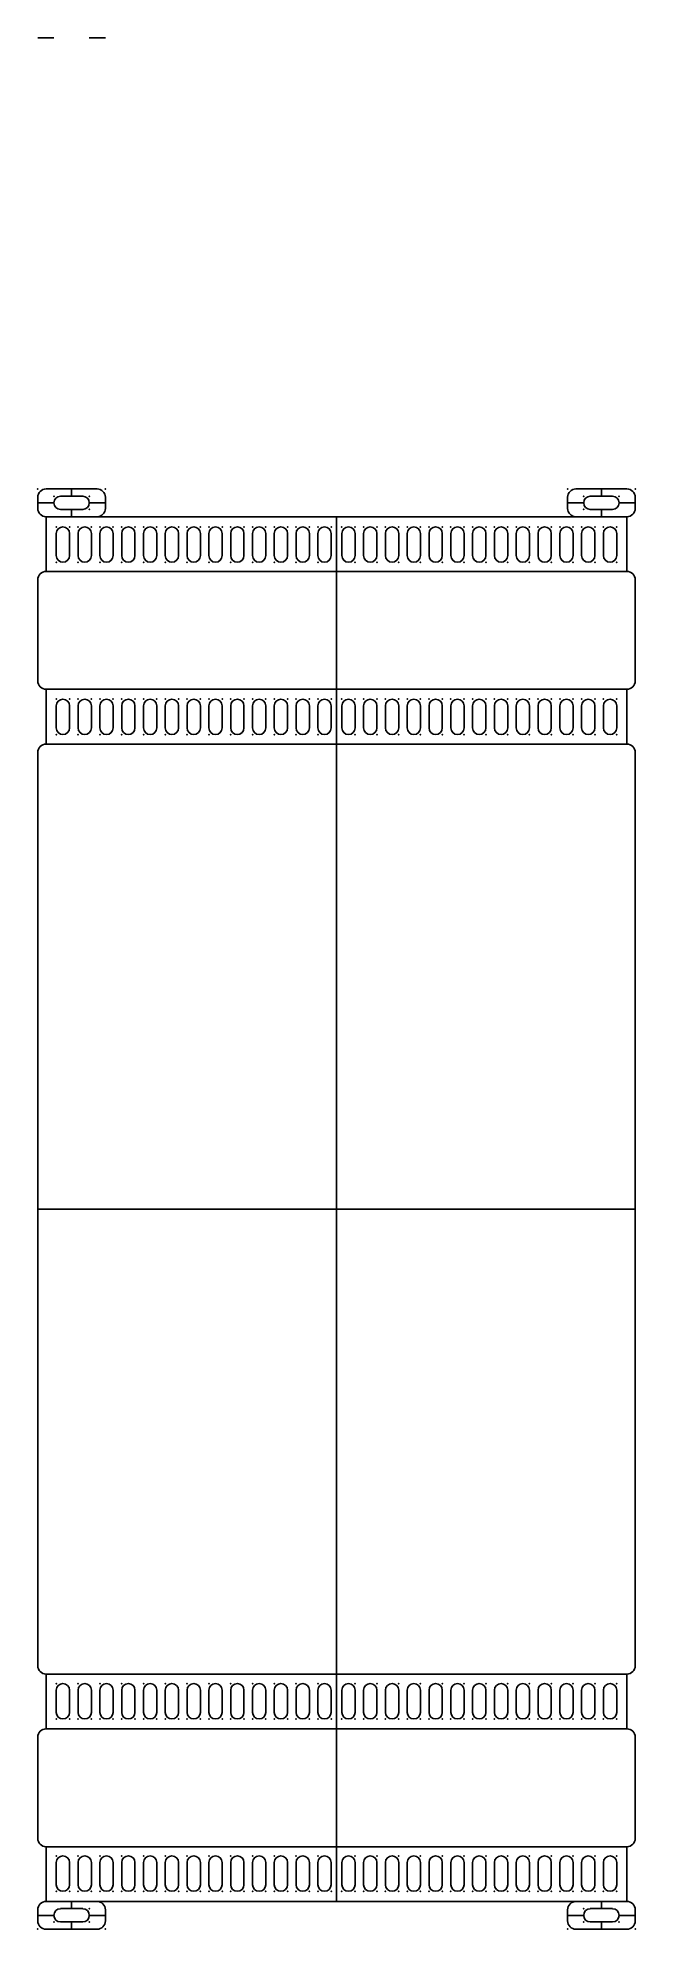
# Model space of a CAD drawing. Header units: centimetres. Extents: x -6.9 to 6.8, y -16.5 to 26.9.
import ezdxf

# ---------------------------------------------------------------- set-up
doc = ezdxf.new("R2010")
doc.units = ezdxf.units.CM
doc.header["$MEASUREMENT"] = 0
doc.layers.add('emachine-case-v0 v2_Sketch1', color=7, linetype='Continuous')

msp = doc.modelspace()

# ---------------------------------------------------------------- linework, layer by layer
at = {"layer": 'emachine-case-v0 v2_Sketch1'}
for p, q in [((-6.482, 26.851), (-6.85, 26.851)), ((-5.669, 26.851), (-5.301, 26.851)), ((-5.491, 16.508), (-6.66, 16.508)), ((-6.075, 16.343), (-6.075, 16.508)), ((5.491, 16.508), (6.659, 16.508)), ((6.075, 16.343), (6.075, 16.508)), ((-6.85, 16.318), (-6.85, 16.064)), ((-6.482, 16.191), (-6.85, 16.191)), ((-6.329, 16.343), (-5.821, 16.343)), ((-5.669, 16.191), (-5.301, 16.191)), ((-5.301, 16.064), (-5.301, 16.318)), ((5.301, 16.064), (5.301, 16.318)), ((5.669, 16.191), (5.301, 16.191)), ((6.329, 16.343), (5.821, 16.343)), ((6.482, 16.191), (6.85, 16.191)), ((6.85, 16.318), (6.85, 16.064)), ((-6.66, 15.873), (-5.491, 15.873)), ((-6.66, 14.617), (-6.66, 15.873)), ((-6.66, 15.873), (0, 15.873)), ((-5.821, 16.038), (-6.329, 16.038)), ((-6.075, 16.038), (-6.075, 15.873)), ((0, 15.873), (0, 14.617)), ((6.659, 15.873), (0, 15.873)), ((0, 15.873), (0, 14.617)), ((6.659, 15.873), (5.491, 15.873)), ((5.821, 16.038), (6.329, 16.038)), ((6.075, 16.038), (6.075, 15.873)), ((6.659, 14.617), (6.659, 15.873)), ((-6.426, 14.98), (-6.426, 15.488)), ((-6.122, 15.488), (-6.122, 14.98)), ((-5.926, 14.98), (-5.926, 15.488)), ((-5.622, 15.488), (-5.622, 14.98)), ((-5.426, 14.98), (-5.426, 15.488)), ((-5.122, 15.488), (-5.122, 14.98)), ((-4.926, 14.98), (-4.926, 15.488)), ((-4.622, 15.488), (-4.622, 14.98)), ((-4.426, 14.98), (-4.426, 15.488)), ((-4.122, 15.488), (-4.122, 14.98)), ((-3.926, 14.98), (-3.926, 15.488)), ((-3.622, 15.488), (-3.622, 14.98)), ((-3.426, 14.98), (-3.426, 15.488)), ((-3.122, 15.488), (-3.122, 14.98)), ((-2.926, 14.98), (-2.926, 15.488)), ((-2.622, 15.488), (-2.622, 14.98)), ((-2.426, 14.98), (-2.426, 15.488)), ((-2.122, 15.488), (-2.122, 14.98)), ((-1.926, 14.98), (-1.926, 15.488)), ((-1.622, 15.488), (-1.622, 14.98)), ((-1.426, 14.98), (-1.426, 15.488)), ((-1.122, 15.488), (-1.122, 14.98)), ((-0.926, 14.98), (-0.926, 15.488)), ((-0.622, 15.488), (-0.622, 14.98)), ((-0.426, 14.98), (-0.426, 15.488)), ((-0.122, 15.488), (-0.122, 14.98)), ((0.122, 15.488), (0.122, 14.98)), ((0.426, 14.98), (0.426, 15.488)), ((0.622, 15.488), (0.622, 14.98)), ((0.926, 14.98), (0.926, 15.488)), ((1.122, 15.488), (1.122, 14.98)), ((1.426, 14.98), (1.426, 15.488)), ((1.622, 15.488), (1.622, 14.98)), ((1.926, 14.98), (1.926, 15.488)), ((2.122, 15.488), (2.122, 14.98)), ((2.426, 14.98), (2.426, 15.488)), ((2.622, 15.488), (2.622, 14.98)), ((2.926, 14.98), (2.926, 15.488)), ((3.122, 15.488), (3.122, 14.98)), ((3.426, 14.98), (3.426, 15.488)), ((3.622, 15.488), (3.622, 14.98)), ((3.926, 14.98), (3.926, 15.488)), ((4.122, 15.488), (4.122, 14.98)), ((4.426, 14.98), (4.426, 15.488)), ((4.622, 15.488), (4.622, 14.98)), ((4.926, 14.98), (4.926, 15.488)), ((5.122, 15.488), (5.122, 14.98)), ((5.426, 14.98), (5.426, 15.488)), ((5.622, 15.488), (5.622, 14.98)), ((5.926, 14.98), (5.926, 15.488)), ((6.122, 15.488), (6.122, 14.98)), ((6.426, 14.98), (6.426, 15.488)), ((-6.85, 14.426), (-6.85, 12.107)), ((0, 14.617), (-6.66, 14.617)), ((0, 14.617), (-6.66, 14.617)), ((0, 11.917), (0, 14.617)), ((0, 14.617), (6.659, 14.617)), ((0, 14.617), (6.659, 14.617)), ((0, 11.917), (0, 14.617)), ((6.85, 14.426), (6.85, 12.107)), ((-6.66, 10.66), (-6.66, 11.917)), ((-6.66, 11.917), (0, 11.917)), ((0, 11.917), (-6.66, 11.917)), ((0, 11.917), (0, 10.66)), ((0, 11.917), (6.659, 11.917)), ((6.659, 11.917), (0, 11.917)), ((0, 11.917), (0, 10.66)), ((6.659, 10.66), (6.659, 11.917)), ((-6.426, 11.03), (-6.426, 11.538)), ((-6.122, 11.538), (-6.122, 11.03)), ((-5.926, 11.03), (-5.926, 11.538)), ((-5.622, 11.538), (-5.622, 11.03)), ((-5.426, 11.03), (-5.426, 11.538)), ((-5.122, 11.538), (-5.122, 11.03)), ((-4.926, 11.03), (-4.926, 11.538)), ((-4.622, 11.538), (-4.622, 11.03)), ((-4.426, 11.03), (-4.426, 11.538)), ((-4.122, 11.538), (-4.122, 11.03)), ((-3.926, 11.03), (-3.926, 11.538)), ((-3.622, 11.538), (-3.622, 11.03)), ((-3.426, 11.03), (-3.426, 11.538)), ((-3.122, 11.538), (-3.122, 11.03)), ((-2.926, 11.03), (-2.926, 11.538)), ((-2.622, 11.538), (-2.622, 11.03)), ((-2.426, 11.03), (-2.426, 11.538)), ((-2.122, 11.538), (-2.122, 11.03)), ((-1.926, 11.03), (-1.926, 11.538)), ((-1.622, 11.538), (-1.622, 11.03)), ((-1.426, 11.03), (-1.426, 11.538)), ((-1.122, 11.538), (-1.122, 11.03)), ((-0.926, 11.03), (-0.926, 11.538)), ((-0.622, 11.538), (-0.622, 11.03)), ((-0.426, 11.03), (-0.426, 11.538)), ((-0.122, 11.538), (-0.122, 11.03)), ((0.122, 11.538), (0.122, 11.03)), ((0.426, 11.03), (0.426, 11.538)), ((0.622, 11.538), (0.622, 11.03)), ((0.926, 11.03), (0.926, 11.538)), ((1.122, 11.538), (1.122, 11.03)), ((1.426, 11.03), (1.426, 11.538)), ((1.622, 11.538), (1.622, 11.03)), ((1.926, 11.03), (1.926, 11.538)), ((2.122, 11.538), (2.122, 11.03)), ((2.426, 11.03), (2.426, 11.538)), ((2.622, 11.538), (2.622, 11.03)), ((2.926, 11.03), (2.926, 11.538)), ((3.122, 11.538), (3.122, 11.03)), ((3.426, 11.03), (3.426, 11.538)), ((3.622, 11.538), (3.622, 11.03)), ((3.926, 11.03), (3.926, 11.538)), ((4.122, 11.538), (4.122, 11.03)), ((4.426, 11.03), (4.426, 11.538)), ((4.622, 11.538), (4.622, 11.03)), ((4.926, 11.03), (4.926, 11.538)), ((5.122, 11.538), (5.122, 11.03)), ((5.426, 11.03), (5.426, 11.538)), ((5.622, 11.538), (5.622, 11.03)), ((5.926, 11.03), (5.926, 11.538)), ((6.122, 11.538), (6.122, 11.03)), ((6.426, 11.03), (6.426, 11.538)), ((-6.85, 0), (-6.85, 10.469)), ((0, 10.66), (-6.66, 10.66)), ((-6.66, 10.66), (0, 10.66)), ((0, 10.66), (0, 0)), ((6.659, 10.66), (0, 10.66)), ((0, 10.66), (6.659, 10.66)), ((0, 10.66), (0, 0)), ((6.85, 0), (6.85, 10.469)), ((0, 0), (-6.85, 0)), ((-6.85, 0), (-6.85, -10.469)), ((0, 0), (-6.85, 0)), ((0, 0), (6.85, 0)), ((0, -10.66), (0, 0)), ((0, -10.66), (0, 0)), ((0, 0), (6.85, 0)), ((6.85, 0), (6.85, -10.469)), ((-6.66, -10.66), (0, -10.66)), ((0, -10.66), (-6.66, -10.66)), ((-6.66, -10.66), (-6.66, -11.917)), ((0, -11.917), (0, -10.66)), ((0, -11.917), (0, -10.66)), ((0, -10.66), (6.659, -10.66)), ((6.659, -10.66), (0, -10.66)), ((6.659, -10.66), (6.659, -11.917)), ((-6.426, -11.03), (-6.426, -11.538)), ((-6.122, -11.538), (-6.122, -11.03)), ((-5.926, -11.03), (-5.926, -11.538)), ((-5.622, -11.538), (-5.622, -11.03)), ((-5.426, -11.03), (-5.426, -11.538)), ((-5.122, -11.538), (-5.122, -11.03)), ((-4.926, -11.03), (-4.926, -11.538)), ((-4.622, -11.538), (-4.622, -11.03)), ((-4.426, -11.03), (-4.426, -11.538)), ((-4.122, -11.538), (-4.122, -11.03)), ((-3.926, -11.03), (-3.926, -11.538)), ((-3.622, -11.538), (-3.622, -11.03)), ((-3.426, -11.03), (-3.426, -11.538)), ((-3.122, -11.538), (-3.122, -11.03)), ((-2.926, -11.03), (-2.926, -11.538)), ((-2.622, -11.538), (-2.622, -11.03)), ((-2.426, -11.03), (-2.426, -11.538)), ((-2.122, -11.538), (-2.122, -11.03)), ((-1.926, -11.03), (-1.926, -11.538)), ((-1.622, -11.538), (-1.622, -11.03)), ((-1.426, -11.03), (-1.426, -11.538)), ((-1.122, -11.538), (-1.122, -11.03)), ((-0.926, -11.03), (-0.926, -11.538)), ((-0.622, -11.538), (-0.622, -11.03)), ((-0.426, -11.03), (-0.426, -11.538)), ((-0.122, -11.538), (-0.122, -11.03)), ((0.122, -11.538), (0.122, -11.03)), ((0.426, -11.03), (0.426, -11.538)), ((0.622, -11.538), (0.622, -11.03)), ((0.926, -11.03), (0.926, -11.538)), ((1.122, -11.538), (1.122, -11.03)), ((1.426, -11.03), (1.426, -11.538)), ((1.622, -11.538), (1.622, -11.03)), ((1.926, -11.03), (1.926, -11.538)), ((2.122, -11.538), (2.122, -11.03)), ((2.426, -11.03), (2.426, -11.538)), ((2.622, -11.538), (2.622, -11.03)), ((2.926, -11.03), (2.926, -11.538)), ((3.122, -11.538), (3.122, -11.03)), ((3.426, -11.03), (3.426, -11.538)), ((3.622, -11.538), (3.622, -11.03)), ((3.926, -11.03), (3.926, -11.538)), ((4.122, -11.538), (4.122, -11.03)), ((4.426, -11.03), (4.426, -11.538)), ((4.622, -11.538), (4.622, -11.03)), ((4.926, -11.03), (4.926, -11.538)), ((5.122, -11.538), (5.122, -11.03)), ((5.426, -11.03), (5.426, -11.538)), ((5.622, -11.538), (5.622, -11.03)), ((5.926, -11.03), (5.926, -11.538)), ((6.122, -11.538), (6.122, -11.03)), ((6.426, -11.03), (6.426, -11.538)), ((-6.85, -14.426), (-6.85, -12.107)), ((-6.66, -11.917), (0, -11.917)), ((0, -11.917), (-6.66, -11.917)), ((0, -11.917), (0, -14.617)), ((0, -11.917), (6.659, -11.917)), ((6.659, -11.917), (0, -11.917)), ((0, -11.917), (0, -14.617)), ((6.85, -14.426), (6.85, -12.107)), ((-6.66, -14.617), (-6.66, -15.873)), ((0, -14.617), (-6.66, -14.617)), ((0, -14.617), (-6.66, -14.617)), ((0, -15.873), (0, -14.617)), ((0, -14.617), (6.659, -14.617)), ((0, -14.617), (6.659, -14.617)), ((0, -15.873), (0, -14.617)), ((6.659, -14.617), (6.659, -15.873)), ((-6.426, -14.98), (-6.426, -15.488)), ((-6.122, -15.488), (-6.122, -14.98)), ((-5.926, -14.98), (-5.926, -15.488)), ((-5.622, -15.488), (-5.622, -14.98)), ((-5.426, -14.98), (-5.426, -15.488)), ((-5.122, -15.488), (-5.122, -14.98)), ((-4.926, -14.98), (-4.926, -15.488)), ((-4.622, -15.488), (-4.622, -14.98)), ((-4.426, -14.98), (-4.426, -15.488)), ((-4.122, -15.488), (-4.122, -14.98)), ((-3.926, -14.98), (-3.926, -15.488)), ((-3.622, -15.488), (-3.622, -14.98)), ((-3.426, -14.98), (-3.426, -15.488)), ((-3.122, -15.488), (-3.122, -14.98)), ((-2.926, -14.98), (-2.926, -15.488)), ((-2.622, -15.488), (-2.622, -14.98)), ((-2.426, -14.98), (-2.426, -15.488)), ((-2.122, -15.488), (-2.122, -14.98)), ((-1.926, -14.98), (-1.926, -15.488)), ((-1.622, -15.488), (-1.622, -14.98)), ((-1.426, -14.98), (-1.426, -15.488)), ((-1.122, -15.488), (-1.122, -14.98)), ((-0.926, -14.98), (-0.926, -15.488)), ((-0.622, -15.488), (-0.622, -14.98)), ((-0.426, -14.98), (-0.426, -15.488)), ((-0.122, -15.488), (-0.122, -14.98)), ((0.122, -15.488), (0.122, -14.98)), ((0.426, -14.98), (0.426, -15.488)), ((0.622, -15.488), (0.622, -14.98)), ((0.926, -14.98), (0.926, -15.488)), ((1.122, -15.488), (1.122, -14.98)), ((1.426, -14.98), (1.426, -15.488)), ((1.622, -15.488), (1.622, -14.98)), ((1.926, -14.98), (1.926, -15.488)), ((2.122, -15.488), (2.122, -14.98)), ((2.426, -14.98), (2.426, -15.488)), ((2.622, -15.488), (2.622, -14.98)), ((2.926, -14.98), (2.926, -15.488)), ((3.122, -15.488), (3.122, -14.98)), ((3.426, -14.98), (3.426, -15.488)), ((3.622, -15.488), (3.622, -14.98)), ((3.926, -14.98), (3.926, -15.488)), ((4.122, -15.488), (4.122, -14.98)), ((4.426, -14.98), (4.426, -15.488)), ((4.622, -15.488), (4.622, -14.98)), ((4.926, -14.98), (4.926, -15.488)), ((5.122, -15.488), (5.122, -14.98)), ((5.426, -14.98), (5.426, -15.488)), ((5.622, -15.488), (5.622, -14.98)), ((5.926, -14.98), (5.926, -15.488)), ((6.122, -15.488), (6.122, -14.98)), ((6.426, -14.98), (6.426, -15.488)), ((-6.66, -15.873), (-5.491, -15.873)), ((-6.66, -15.873), (0, -15.873)), ((-5.821, -16.038), (-6.329, -16.038)), ((-6.075, -16.038), (-6.075, -15.873)), ((6.659, -15.873), (0, -15.873)), ((6.659, -15.873), (5.491, -15.873)), ((5.821, -16.038), (6.329, -16.038)), ((6.075, -16.038), (6.075, -15.873)), ((-6.85, -16.318), (-6.85, -16.064)), ((-6.482, -16.191), (-6.85, -16.191)), ((-6.329, -16.343), (-5.821, -16.343)), ((-6.075, -16.343), (-6.075, -16.508)), ((-5.669, -16.191), (-5.301, -16.191)), ((-5.301, -16.064), (-5.301, -16.318)), ((5.301, -16.064), (5.301, -16.318)), ((5.669, -16.191), (5.301, -16.191)), ((6.329, -16.343), (5.821, -16.343)), ((6.075, -16.343), (6.075, -16.508)), ((6.482, -16.191), (6.85, -16.191)), ((6.85, -16.318), (6.85, -16.064)), ((-5.491, -16.508), (-6.66, -16.508)), ((5.491, -16.508), (6.659, -16.508))]:
    msp.add_line(p, q, dxfattribs=at)
for centre, radius, start, end in [((-6.66, 16.318), 0.191, 90, 180), ((-5.491, 16.318), 0.191, 0, 90), ((5.491, 16.318), 0.191, 90, 180), ((6.659, 16.318), 0.191, 0, 90), ((-6.66, 16.064), 0.191, 180, 270), ((-6.329, 16.191), 0.152, 90, 180), ((-6.329, 16.191), 0.152, 180, 270), ((-5.821, 16.191), 0.152, 0, 90), ((-5.821, 16.191), 0.152, 270, 0), ((-5.491, 16.064), 0.191, 270, 0), ((5.491, 16.064), 0.191, 180, 270), ((5.821, 16.191), 0.152, 90, 180), ((5.821, 16.191), 0.152, 180, 270), ((6.329, 16.191), 0.152, 0, 90), ((6.329, 16.191), 0.152, 270, 0), ((6.659, 16.064), 0.191, 270, 0), ((-6.274, 15.488), 0.152, 90, 180), ((-6.274, 15.488), 0.152, 0, 90), ((-5.774, 15.488), 0.152, 90, 180), ((-5.774, 15.488), 0.152, 0, 90), ((-5.274, 15.488), 0.152, 90, 180), ((-5.274, 15.488), 0.152, 0, 90), ((-4.774, 15.488), 0.152, 90, 180), ((-4.774, 15.488), 0.152, 0, 90), ((-4.274, 15.488), 0.152, 90, 180), ((-4.274, 15.488), 0.152, 0, 90), ((-3.774, 15.488), 0.152, 90, 180), ((-3.774, 15.488), 0.152, 0, 90), ((-3.274, 15.488), 0.152, 90, 180), ((-3.274, 15.488), 0.152, 0, 90), ((-2.774, 15.488), 0.152, 90, 180), ((-2.774, 15.488), 0.152, 0, 90), ((-2.274, 15.488), 0.152, 90, 180), ((-2.274, 15.488), 0.152, 0, 90), ((-1.774, 15.488), 0.152, 90, 180), ((-1.774, 15.488), 0.152, 0, 90), ((-1.274, 15.488), 0.152, 90, 180), ((-1.274, 15.488), 0.152, 0, 90), ((-0.774, 15.488), 0.152, 90, 180), ((-0.774, 15.488), 0.152, 0, 90), ((-0.274, 15.488), 0.152, 90, 180), ((-0.274, 15.488), 0.152, 0, 90), ((0.274, 15.488), 0.152, 90, 180), ((0.274, 15.488), 0.152, 0, 90), ((0.774, 15.488), 0.152, 90, 180), ((0.774, 15.488), 0.152, 0, 90), ((1.274, 15.488), 0.152, 90, 180), ((1.274, 15.488), 0.152, 0, 90), ((1.774, 15.488), 0.152, 90, 180), ((1.774, 15.488), 0.152, 0, 90), ((2.274, 15.488), 0.152, 90, 180), ((2.274, 15.488), 0.152, 0, 90), ((2.774, 15.488), 0.152, 90, 180), ((2.774, 15.488), 0.152, 0, 90), ((3.274, 15.488), 0.152, 90, 180), ((3.274, 15.488), 0.152, 0, 90), ((3.774, 15.488), 0.152, 90, 180), ((3.774, 15.488), 0.152, 0, 90), ((4.274, 15.488), 0.152, 90, 180), ((4.274, 15.488), 0.152, 0, 90), ((4.774, 15.488), 0.152, 90, 180), ((4.774, 15.488), 0.152, 0, 90), ((5.274, 15.488), 0.152, 90, 180), ((5.274, 15.488), 0.152, 0, 90), ((5.774, 15.488), 0.152, 90, 180), ((5.774, 15.488), 0.152, 0, 90), ((6.274, 15.488), 0.152, 90, 180), ((6.274, 15.488), 0.152, 0, 90), ((-6.274, 14.98), 0.152, 180, 270), ((-6.274, 14.98), 0.152, 270, 0), ((-5.774, 14.98), 0.152, 180, 270), ((-5.774, 14.98), 0.152, 270, 0), ((-5.274, 14.98), 0.152, 180, 270), ((-5.274, 14.98), 0.152, 270, 0), ((-4.774, 14.98), 0.152, 180, 270), ((-4.774, 14.98), 0.152, 270, 0), ((-4.274, 14.98), 0.152, 180, 270), ((-4.274, 14.98), 0.152, 270, 0), ((-3.774, 14.98), 0.152, 180, 270), ((-3.774, 14.98), 0.152, 270, 0), ((-3.274, 14.98), 0.152, 180, 270), ((-3.274, 14.98), 0.152, 270, 0), ((-2.774, 14.98), 0.152, 180, 270), ((-2.774, 14.98), 0.152, 270, 0), ((-2.274, 14.98), 0.152, 180, 270), ((-2.274, 14.98), 0.152, 270, 0), ((-1.774, 14.98), 0.152, 180, 270), ((-1.774, 14.98), 0.152, 270, 0), ((-1.274, 14.98), 0.152, 180, 270), ((-1.274, 14.98), 0.152, 270, 0), ((-0.774, 14.98), 0.152, 180, 270), ((-0.774, 14.98), 0.152, 270, 0), ((-0.274, 14.98), 0.152, 180, 270), ((-0.274, 14.98), 0.152, 270, 0), ((0.274, 14.98), 0.152, 180, 270), ((0.274, 14.98), 0.152, 270, 0), ((0.774, 14.98), 0.152, 180, 270), ((0.774, 14.98), 0.152, 270, 0), ((1.274, 14.98), 0.152, 180, 270), ((1.274, 14.98), 0.152, 270, 0), ((1.774, 14.98), 0.152, 180, 270), ((1.774, 14.98), 0.152, 270, 0), ((2.274, 14.98), 0.152, 180, 270), ((2.274, 14.98), 0.152, 270, 0), ((2.774, 14.98), 0.152, 180, 270), ((2.774, 14.98), 0.152, 270, 0), ((3.274, 14.98), 0.152, 180, 270), ((3.274, 14.98), 0.152, 270, 0), ((3.774, 14.98), 0.152, 180, 270), ((3.774, 14.98), 0.152, 270, 0), ((4.274, 14.98), 0.152, 180, 270), ((4.274, 14.98), 0.152, 270, 0), ((4.774, 14.98), 0.152, 180, 270), ((4.774, 14.98), 0.152, 270, 0), ((5.274, 14.98), 0.152, 180, 270), ((5.274, 14.98), 0.152, 270, 0), ((5.774, 14.98), 0.152, 180, 270), ((5.774, 14.98), 0.152, 270, 0), ((6.274, 14.98), 0.152, 180, 270), ((6.274, 14.98), 0.152, 270, 0), ((-6.66, 14.426), 0.191, 90, 180), ((6.659, 14.426), 0.191, 0, 90), ((-6.66, 12.107), 0.191, 180, 270), ((6.659, 12.107), 0.191, 270, 0), ((-6.274, 11.538), 0.152, 90, 180), ((-6.274, 11.538), 0.152, 0, 90), ((-5.774, 11.538), 0.152, 90, 180), ((-5.774, 11.538), 0.152, 0, 90), ((-5.274, 11.538), 0.152, 90, 180), ((-5.274, 11.538), 0.152, 0, 90), ((-4.774, 11.538), 0.152, 90, 180), ((-4.774, 11.538), 0.152, 0, 90), ((-4.274, 11.538), 0.152, 90, 180), ((-4.274, 11.538), 0.152, 0, 90), ((-3.774, 11.538), 0.152, 90, 180), ((-3.774, 11.538), 0.152, 0, 90), ((-3.274, 11.538), 0.152, 90, 180), ((-3.274, 11.538), 0.152, 0, 90), ((-2.774, 11.538), 0.152, 90, 180), ((-2.774, 11.538), 0.152, 0, 90), ((-2.274, 11.538), 0.152, 90, 180), ((-2.274, 11.538), 0.152, 0, 90), ((-1.774, 11.538), 0.152, 90, 180), ((-1.774, 11.538), 0.152, 0, 90), ((-1.274, 11.538), 0.152, 90, 180), ((-1.274, 11.538), 0.152, 0, 90), ((-0.774, 11.538), 0.152, 90, 180), ((-0.774, 11.538), 0.152, 0, 90), ((-0.274, 11.538), 0.152, 90, 180), ((-0.274, 11.538), 0.152, 0, 90), ((0.274, 11.538), 0.152, 90, 180), ((0.274, 11.538), 0.152, 0, 90), ((0.774, 11.538), 0.152, 90, 180), ((0.774, 11.538), 0.152, 0, 90), ((1.274, 11.538), 0.152, 90, 180), ((1.274, 11.538), 0.152, 0, 90), ((1.774, 11.538), 0.152, 90, 180), ((1.774, 11.538), 0.152, 0, 90), ((2.274, 11.538), 0.152, 90, 180), ((2.274, 11.538), 0.152, 0, 90), ((2.774, 11.538), 0.152, 90, 180), ((2.774, 11.538), 0.152, 0, 90), ((3.274, 11.538), 0.152, 90, 180), ((3.274, 11.538), 0.152, 0, 90), ((3.774, 11.538), 0.152, 90, 180), ((3.774, 11.538), 0.152, 0, 90), ((4.274, 11.538), 0.152, 90, 180), ((4.274, 11.538), 0.152, 0, 90), ((4.774, 11.538), 0.152, 90, 180), ((4.774, 11.538), 0.152, 0, 90), ((5.274, 11.538), 0.152, 90, 180), ((5.274, 11.538), 0.152, 0, 90), ((5.774, 11.538), 0.152, 90, 180), ((5.774, 11.538), 0.152, 0, 90), ((6.274, 11.538), 0.152, 90, 180), ((6.274, 11.538), 0.152, 0, 90), ((-6.274, 11.03), 0.152, 180, 270), ((-6.274, 11.03), 0.152, 270, 0), ((-5.774, 11.03), 0.152, 180, 270), ((-5.774, 11.03), 0.152, 270, 0), ((-5.274, 11.03), 0.152, 180, 270), ((-5.274, 11.03), 0.152, 270, 0), ((-4.774, 11.03), 0.152, 180, 270), ((-4.774, 11.03), 0.152, 270, 0), ((-4.274, 11.03), 0.152, 180, 270), ((-4.274, 11.03), 0.152, 270, 0), ((-3.774, 11.03), 0.152, 180, 270), ((-3.774, 11.03), 0.152, 270, 0), ((-3.274, 11.03), 0.152, 180, 270), ((-3.274, 11.03), 0.152, 270, 0), ((-2.774, 11.03), 0.152, 180, 270), ((-2.774, 11.03), 0.152, 270, 0), ((-2.274, 11.03), 0.152, 180, 270), ((-2.274, 11.03), 0.152, 270, 0), ((-1.774, 11.03), 0.152, 180, 270), ((-1.774, 11.03), 0.152, 270, 0), ((-1.274, 11.03), 0.152, 180, 270), ((-1.274, 11.03), 0.152, 270, 0), ((-0.774, 11.03), 0.152, 180, 270), ((-0.774, 11.03), 0.152, 270, 0), ((-0.274, 11.03), 0.152, 180, 270), ((-0.274, 11.03), 0.152, 270, 0), ((0.274, 11.03), 0.152, 180, 270), ((0.274, 11.03), 0.152, 270, 0), ((0.774, 11.03), 0.152, 180, 270), ((0.774, 11.03), 0.152, 270, 0), ((1.274, 11.03), 0.152, 180, 270), ((1.274, 11.03), 0.152, 270, 0), ((1.774, 11.03), 0.152, 180, 270), ((1.774, 11.03), 0.152, 270, 0), ((2.274, 11.03), 0.152, 180, 270), ((2.274, 11.03), 0.152, 270, 0), ((2.774, 11.03), 0.152, 180, 270), ((2.774, 11.03), 0.152, 270, 0), ((3.274, 11.03), 0.152, 180, 270), ((3.274, 11.03), 0.152, 270, 0), ((3.774, 11.03), 0.152, 180, 270), ((3.774, 11.03), 0.152, 270, 0), ((4.274, 11.03), 0.152, 180, 270), ((4.274, 11.03), 0.152, 270, 0), ((4.774, 11.03), 0.152, 180, 270), ((4.774, 11.03), 0.152, 270, 0), ((5.274, 11.03), 0.152, 180, 270), ((5.274, 11.03), 0.152, 270, 0), ((5.774, 11.03), 0.152, 180, 270), ((5.774, 11.03), 0.152, 270, 0), ((6.274, 11.03), 0.152, 180, 270), ((6.274, 11.03), 0.152, 270, 0), ((-6.66, 10.469), 0.191, 90, 180), ((6.659, 10.469), 0.191, 0, 90), ((-6.66, -10.469), 0.191, 180, 270), ((6.659, -10.469), 0.191, 270, 0), ((-6.274, -11.03), 0.152, 90, 180), ((-6.274, -11.03), 0.152, 0, 90), ((-5.774, -11.03), 0.152, 90, 180), ((-5.774, -11.03), 0.152, 0, 90), ((-5.274, -11.03), 0.152, 90, 180), ((-5.274, -11.03), 0.152, 0, 90), ((-4.774, -11.03), 0.152, 90, 180), ((-4.774, -11.03), 0.152, 0, 90), ((-4.274, -11.03), 0.152, 90, 180), ((-4.274, -11.03), 0.152, 0, 90), ((-3.774, -11.03), 0.152, 90, 180), ((-3.774, -11.03), 0.152, 0, 90), ((-3.274, -11.03), 0.152, 90, 180), ((-3.274, -11.03), 0.152, 0, 90), ((-2.774, -11.03), 0.152, 90, 180), ((-2.774, -11.03), 0.152, 0, 90), ((-2.274, -11.03), 0.152, 90, 180), ((-2.274, -11.03), 0.152, 0, 90), ((-1.774, -11.03), 0.152, 90, 180), ((-1.774, -11.03), 0.152, 0, 90), ((-1.274, -11.03), 0.152, 90, 180), ((-1.274, -11.03), 0.152, 0, 90), ((-0.774, -11.03), 0.152, 90, 180), ((-0.774, -11.03), 0.152, 0, 90), ((-0.274, -11.03), 0.152, 90, 180), ((-0.274, -11.03), 0.152, 0, 90), ((0.274, -11.03), 0.152, 90, 180), ((0.274, -11.03), 0.152, 0, 90), ((0.774, -11.03), 0.152, 90, 180), ((0.774, -11.03), 0.152, 0, 90), ((1.274, -11.03), 0.152, 90, 180), ((1.274, -11.03), 0.152, 0, 90), ((1.774, -11.03), 0.152, 90, 180), ((1.774, -11.03), 0.152, 0, 90), ((2.274, -11.03), 0.152, 90, 180), ((2.274, -11.03), 0.152, 0, 90), ((2.774, -11.03), 0.152, 90, 180), ((2.774, -11.03), 0.152, 0, 90), ((3.274, -11.03), 0.152, 90, 180), ((3.274, -11.03), 0.152, 360, 90), ((3.774, -11.03), 0.152, 90, 180), ((3.774, -11.03), 0.152, 0, 90), ((4.274, -11.03), 0.152, 90, 180), ((4.274, -11.03), 0.152, 0, 90), ((4.774, -11.03), 0.152, 90, 180), ((4.774, -11.03), 0.152, 0, 90), ((5.274, -11.03), 0.152, 90, 180), ((5.274, -11.03), 0.152, 0, 90), ((5.774, -11.03), 0.152, 90, 180), ((5.774, -11.03), 0.152, 0, 90), ((6.274, -11.03), 0.152, 90, 180), ((6.274, -11.03), 0.152, 0, 90), ((-6.274, -11.538), 0.152, 180, 270), ((-6.274, -11.538), 0.152, 270, 0), ((-5.774, -11.538), 0.152, 180, 270), ((-5.774, -11.538), 0.152, 270, 0), ((-5.274, -11.538), 0.152, 180, 270), ((-5.274, -11.538), 0.152, 270, 0), ((-4.774, -11.538), 0.152, 180, 270), ((-4.774, -11.538), 0.152, 270, 0), ((-4.274, -11.538), 0.152, 180, 270), ((-4.274, -11.538), 0.152, 270, 0), ((-3.774, -11.538), 0.152, 180, 270), ((-3.774, -11.538), 0.152, 270, 0), ((-3.274, -11.538), 0.152, 180, 270), ((-3.274, -11.538), 0.152, 270, 0), ((-2.774, -11.538), 0.152, 180, 270), ((-2.774, -11.538), 0.152, 270, 0), ((-2.274, -11.538), 0.152, 180, 270), ((-2.274, -11.538), 0.152, 270, 0), ((-1.774, -11.538), 0.152, 180, 270), ((-1.774, -11.538), 0.152, 270, 0), ((-1.274, -11.538), 0.152, 180, 270), ((-1.274, -11.538), 0.152, 270, 0), ((-0.774, -11.538), 0.152, 180, 270), ((-0.774, -11.538), 0.152, 270, 0), ((-0.274, -11.538), 0.152, 180, 270), ((-0.274, -11.538), 0.152, 270, 0), ((0.274, -11.538), 0.152, 180, 270), ((0.274, -11.538), 0.152, 270, 0), ((0.774, -11.538), 0.152, 180, 270), ((0.774, -11.538), 0.152, 270, 0), ((1.274, -11.538), 0.152, 180, 270), ((1.274, -11.538), 0.152, 270, 0), ((1.774, -11.538), 0.152, 180, 270), ((1.774, -11.538), 0.152, 270, 0), ((2.274, -11.538), 0.152, 180, 270), ((2.274, -11.538), 0.152, 270, 0), ((2.774, -11.538), 0.152, 180, 270), ((2.774, -11.538), 0.152, 270, 0), ((3.274, -11.538), 0.152, 180, 270), ((3.274, -11.538), 0.152, 270, 360), ((3.774, -11.538), 0.152, 180, 270), ((3.774, -11.538), 0.152, 270, 0), ((4.274, -11.538), 0.152, 180, 270), ((4.274, -11.538), 0.152, 270, 0), ((4.774, -11.538), 0.152, 180, 270), ((4.774, -11.538), 0.152, 270, 0), ((5.274, -11.538), 0.152, 180, 270), ((5.274, -11.538), 0.152, 270, 0), ((5.774, -11.538), 0.152, 180, 270), ((5.774, -11.538), 0.152, 270, 0), ((6.274, -11.538), 0.152, 180, 270), ((6.274, -11.538), 0.152, 270, 0), ((-6.66, -12.107), 0.191, 90, 180), ((6.659, -12.107), 0.191, 0, 90), ((-6.66, -14.426), 0.191, 180, 270), ((6.659, -14.426), 0.191, 270, 0), ((-6.274, -14.98), 0.152, 90, 180), ((-6.274, -14.98), 0.152, 0, 90), ((-5.774, -14.98), 0.152, 90, 180), ((-5.774, -14.98), 0.152, 0, 90), ((-5.274, -14.98), 0.152, 90, 180), ((-5.274, -14.98), 0.152, 0, 90), ((-4.774, -14.98), 0.152, 90, 180), ((-4.774, -14.98), 0.152, 0, 90), ((-4.274, -14.98), 0.152, 90, 180), ((-4.274, -14.98), 0.152, 0, 90), ((-3.774, -14.98), 0.152, 90, 180), ((-3.774, -14.98), 0.152, 0, 90), ((-3.274, -14.98), 0.152, 90, 180), ((-3.274, -14.98), 0.152, 0, 90), ((-2.774, -14.98), 0.152, 90, 180), ((-2.774, -14.98), 0.152, 0, 90), ((-2.274, -14.98), 0.152, 90, 180), ((-2.274, -14.98), 0.152, 0, 90), ((-1.774, -14.98), 0.152, 90, 180), ((-1.774, -14.98), 0.152, 0, 90), ((-1.274, -14.98), 0.152, 90, 180), ((-1.274, -14.98), 0.152, 0, 90), ((-0.774, -14.98), 0.152, 90, 180), ((-0.774, -14.98), 0.152, 0, 90), ((-0.274, -14.98), 0.152, 90, 180), ((-0.274, -14.98), 0.152, 0, 90), ((0.274, -14.98), 0.152, 90, 180), ((0.274, -14.98), 0.152, 0, 90), ((0.774, -14.98), 0.152, 90, 180), ((0.774, -14.98), 0.152, 0, 90), ((1.274, -14.98), 0.152, 90, 180), ((1.274, -14.98), 0.152, 0, 90), ((1.774, -14.98), 0.152, 90, 180), ((1.774, -14.98), 0.152, 0, 90), ((2.274, -14.98), 0.152, 90, 180), ((2.274, -14.98), 0.152, 0, 90), ((2.774, -14.98), 0.152, 90, 180), ((2.774, -14.98), 0.152, 0, 90), ((3.274, -14.98), 0.152, 90, 180), ((3.274, -14.98), 0.152, 360, 90), ((3.774, -14.98), 0.152, 90, 180), ((3.774, -14.98), 0.152, 0, 90), ((4.274, -14.98), 0.152, 90, 180), ((4.274, -14.98), 0.152, 0, 90), ((4.774, -14.98), 0.152, 90, 180), ((4.774, -14.98), 0.152, 0, 90), ((5.274, -14.98), 0.152, 90, 180), ((5.274, -14.98), 0.152, 0, 90), ((5.774, -14.98), 0.152, 90, 180), ((5.774, -14.98), 0.152, 0, 90), ((6.274, -14.98), 0.152, 90, 180), ((6.274, -14.98), 0.152, 0, 90), ((-6.274, -15.488), 0.152, 180, 270), ((-6.274, -15.488), 0.152, 270, 0), ((-5.774, -15.488), 0.152, 180, 270), ((-5.774, -15.488), 0.152, 270, 0), ((-5.274, -15.488), 0.152, 180, 270), ((-5.274, -15.488), 0.152, 270, 0), ((-4.774, -15.488), 0.152, 180, 270), ((-4.774, -15.488), 0.152, 270, 0), ((-4.274, -15.488), 0.152, 180, 270), ((-4.274, -15.488), 0.152, 270, 0), ((-3.774, -15.488), 0.152, 180, 270), ((-3.774, -15.488), 0.152, 270, 0), ((-3.274, -15.488), 0.152, 180, 270), ((-3.274, -15.488), 0.152, 270, 0), ((-2.774, -15.488), 0.152, 180, 270), ((-2.774, -15.488), 0.152, 270, 0), ((-2.274, -15.488), 0.152, 180, 270), ((-2.274, -15.488), 0.152, 270, 0), ((-1.774, -15.488), 0.152, 180, 270), ((-1.774, -15.488), 0.152, 270, 0), ((-1.274, -15.488), 0.152, 180, 270), ((-1.274, -15.488), 0.152, 270, 0), ((-0.774, -15.488), 0.152, 180, 270), ((-0.774, -15.488), 0.152, 270, 0), ((-0.274, -15.488), 0.152, 180, 270), ((-0.274, -15.488), 0.152, 270, 0), ((0.274, -15.488), 0.152, 180, 270), ((0.274, -15.488), 0.152, 270, 0), ((0.774, -15.488), 0.152, 180, 270), ((0.774, -15.488), 0.152, 270, 0), ((1.274, -15.488), 0.152, 180, 270), ((1.274, -15.488), 0.152, 270, 0), ((1.774, -15.488), 0.152, 180, 270), ((1.774, -15.488), 0.152, 270, 0), ((2.274, -15.488), 0.152, 180, 270), ((2.274, -15.488), 0.152, 270, 0), ((2.774, -15.488), 0.152, 180, 270), ((2.774, -15.488), 0.152, 270, 0), ((3.274, -15.488), 0.152, 180, 270), ((3.274, -15.488), 0.152, 270, 360), ((3.774, -15.488), 0.152, 180, 270), ((3.774, -15.488), 0.152, 270, 0), ((4.274, -15.488), 0.152, 180, 270), ((4.274, -15.488), 0.152, 270, 0), ((4.774, -15.488), 0.152, 180, 270), ((4.774, -15.488), 0.152, 270, 0), ((5.274, -15.488), 0.152, 180, 270), ((5.274, -15.488), 0.152, 270, 0), ((5.774, -15.488), 0.152, 180, 270), ((5.774, -15.488), 0.152, 270, 0), ((6.274, -15.488), 0.152, 180, 270), ((6.274, -15.488), 0.152, 270, 0), ((-6.66, -16.064), 0.191, 90, 180), ((-6.329, -16.191), 0.152, 90, 180), ((-5.821, -16.191), 0.152, 0, 90), ((-5.491, -16.064), 0.191, 0, 90), ((5.491, -16.064), 0.19, 90, 180), ((5.821, -16.191), 0.152, 90, 180), ((6.329, -16.191), 0.152, 0, 90), ((6.659, -16.064), 0.191, 0, 90), ((-6.66, -16.318), 0.191, 180, 270), ((-6.329, -16.191), 0.152, 180, 270), ((-5.821, -16.191), 0.152, 270, 0), ((-5.491, -16.318), 0.191, 270, 0), ((5.491, -16.318), 0.191, 180, 270), ((5.821, -16.191), 0.152, 180, 270), ((6.329, -16.191), 0.152, 270, 0), ((6.659, -16.318), 0.191, 270, 0)]:
    msp.add_arc(centre, radius, start, end, dxfattribs=at)
for p in [(-6.85, 16.508), (-5.301, 16.508), (5.301, 16.508), (6.85, 16.508), (-6.482, 16.343), (-5.669, 16.343), (5.669, 16.343), (6.482, 16.343), (-6.426, 15.64), (-6.122, 15.64), (-5.926, 15.64), (-5.669, 16.038), (-5.622, 15.64), (-5.426, 15.64), (-5.122, 15.64), (-4.926, 15.64), (-4.622, 15.64), (-4.426, 15.64), (-4.122, 15.64), (-3.926, 15.64), (-3.622, 15.64), (-3.426, 15.64), (-3.122, 15.64), (-2.926, 15.64), (-2.622, 15.64), (-2.426, 15.64), (-2.122, 15.64), (-1.926, 15.64), (-1.622, 15.64), (-1.426, 15.64), (-1.122, 15.64), (-0.926, 15.64), (-0.622, 15.64), (-0.426, 15.64), (-0.122, 15.64), (0.122, 15.64), (0.426, 15.64), (0.622, 15.64), (0.926, 15.64), (1.122, 15.64), (1.426, 15.64), (1.622, 15.64), (1.926, 15.64), (2.122, 15.64), (2.426, 15.64), (2.622, 15.64), (2.926, 15.64), (3.122, 15.64), (3.426, 15.64), (3.622, 15.64), (3.926, 15.64), (4.122, 15.64), (4.426, 15.64), (4.622, 15.64), (4.926, 15.64), (5.122, 15.64), (5.426, 15.64), (5.622, 15.64), (5.669, 16.038), (5.926, 15.64), (6.122, 15.64), (6.426, 15.64), (-6.426, 14.827), (-5.926, 14.827), (-5.426, 14.827), (-4.926, 14.827), (-4.426, 14.827), (-3.926, 14.827), (-3.426, 14.827), (-2.926, 14.827), (-2.426, 14.827), (-1.926, 14.827), (-1.426, 14.827), (-0.926, 14.827), (-0.426, 14.827), (0.426, 14.827), (0.926, 14.827), (1.426, 14.827), (1.926, 14.827), (2.426, 14.827), (2.926, 14.827), (3.426, 14.827), (3.926, 14.827), (4.426, 14.827), (4.926, 14.827), (5.426, 14.827), (5.926, 14.827), (6.426, 14.827), (-6.426, 11.69), (-6.122, 11.69), (-5.926, 11.69), (-5.622, 11.69), (-5.426, 11.69), (-5.122, 11.69), (-4.926, 11.69), (-4.622, 11.69), (-4.426, 11.69), (-4.122, 11.69), (-3.926, 11.69), (-3.622, 11.69), (-3.426, 11.69), (-3.122, 11.69), (-2.926, 11.69), (-2.622, 11.69), (-2.426, 11.69), (-2.122, 11.69), (-1.926, 11.69), (-1.622, 11.69), (-1.426, 11.69), (-1.122, 11.69), (-0.926, 11.69), (-0.622, 11.69), (-0.426, 11.69), (-0.122, 11.69), (0.122, 11.69), (0.426, 11.69), (0.622, 11.69), (0.926, 11.69), (1.122, 11.69), (1.426, 11.69), (1.622, 11.69), (1.926, 11.69), (2.122, 11.69), (2.426, 11.69), (2.622, 11.69), (2.926, 11.69), (3.122, 11.69), (3.426, 11.69), (3.622, 11.69), (3.926, 11.69), (4.122, 11.69), (4.426, 11.69), (4.622, 11.69), (4.926, 11.69), (5.122, 11.69), (5.426, 11.69), (5.622, 11.69), (5.926, 11.69), (6.122, 11.69), (6.426, 11.69), (-6.426, 10.877), (-5.926, 10.877), (-5.426, 10.877), (-4.926, 10.877), (-4.426, 10.877), (-3.926, 10.877), (-3.426, 10.877), (-2.926, 10.877), (-2.426, 10.877), (-1.926, 10.877), (-1.426, 10.877), (-0.926, 10.877), (-0.426, 10.877), (0.426, 10.877), (0.926, 10.877), (1.426, 10.877), (1.926, 10.877), (2.426, 10.877), (2.926, 10.877), (3.426, 10.877), (3.926, 10.877), (4.426, 10.877), (4.926, 10.877), (5.426, 10.877), (5.926, 10.877), (6.426, 10.877), (0, 0), (0, 0), (0, 0), (0, 0), (-6.426, -10.877), (-5.926, -10.877), (-5.426, -10.877), (-4.926, -10.877), (-4.426, -10.877), (-3.926, -10.877), (-3.426, -10.877), (-2.926, -10.877), (-2.426, -10.877), (-1.926, -10.877), (-1.426, -10.877), (-0.926, -10.877), (-0.426, -10.877), (0.426, -10.877), (0.926, -10.877), (1.426, -10.877), (1.926, -10.877), (2.426, -10.877), (2.926, -10.877), (3.426, -10.877), (3.926, -10.877), (4.426, -10.877), (4.926, -10.877), (5.426, -10.877), (5.926, -10.877), (6.426, -10.877), (-6.426, -11.69), (-6.122, -11.69), (-5.926, -11.69), (-5.622, -11.69), (-5.426, -11.69), (-5.122, -11.69), (-4.926, -11.69), (-4.622, -11.69), (-4.426, -11.69), (-4.122, -11.69), (-3.926, -11.69), (-3.622, -11.69), (-3.426, -11.69), (-3.122, -11.69), (-2.926, -11.69), (-2.622, -11.69), (-2.426, -11.69), (-2.122, -11.69), (-1.926, -11.69), (-1.622, -11.69), (-1.426, -11.69), (-1.122, -11.69), (-0.926, -11.69), (-0.622, -11.69), (-0.426, -11.69), (-0.122, -11.69), (0.122, -11.69), (0.426, -11.69), (0.622, -11.69), (0.926, -11.69), (1.122, -11.69), (1.426, -11.69), (1.622, -11.69), (1.926, -11.69), (2.122, -11.69), (2.426, -11.69), (2.622, -11.69), (2.926, -11.69), (3.122, -11.69), (3.426, -11.69), (3.622, -11.69), (3.926, -11.69), (4.122, -11.69), (4.426, -11.69), (4.622, -11.69), (4.926, -11.69), (5.122, -11.69), (5.426, -11.69), (5.622, -11.69), (5.926, -11.69), (6.122, -11.69), (6.426, -11.69), (-6.426, -14.827), (-5.926, -14.827), (-5.426, -14.827), (-4.926, -14.827), (-4.426, -14.827), (-3.926, -14.827), (-3.426, -14.827), (-2.926, -14.827), (-2.426, -14.827), (-1.926, -14.827), (-1.426, -14.827), (-0.926, -14.827), (-0.426, -14.827), (0.426, -14.827), (0.926, -14.827), (1.426, -14.827), (1.926, -14.827), (2.426, -14.827), (2.926, -14.827), (3.426, -14.827), (3.926, -14.827), (4.426, -14.827), (4.926, -14.827), (5.426, -14.827), (5.926, -14.827), (6.426, -14.827), (-6.426, -15.64), (-6.122, -15.64), (-5.926, -15.64), (-5.669, -16.038), (-5.622, -15.64), (-5.426, -15.64), (-5.122, -15.64), (-4.926, -15.64), (-4.622, -15.64), (-4.426, -15.64), (-4.122, -15.64), (-3.926, -15.64), (-3.622, -15.64), (-3.426, -15.64), (-3.122, -15.64), (-2.926, -15.64), (-2.622, -15.64), (-2.426, -15.64), (-2.122, -15.64), (-1.926, -15.64), (-1.622, -15.64), (-1.426, -15.64), (-1.122, -15.64), (-0.926, -15.64), (-0.622, -15.64), (-0.426, -15.64), (-0.122, -15.64), (0.122, -15.64), (0.426, -15.64), (0.622, -15.64), (0.926, -15.64), (1.122, -15.64), (1.426, -15.64), (1.622, -15.64), (1.926, -15.64), (2.122, -15.64), (2.426, -15.64), (2.622, -15.64), (2.926, -15.64), (3.122, -15.64), (3.426, -15.64), (3.622, -15.64), (3.926, -15.64), (4.122, -15.64), (4.426, -15.64), (4.622, -15.64), (4.926, -15.64), (5.122, -15.64), (5.426, -15.64), (5.622, -15.64), (5.669, -16.038), (5.926, -15.64), (6.122, -15.64), (6.426, -15.64), (-6.482, -16.343), (-5.669, -16.343), (5.669, -16.343), (6.482, -16.343), (-6.85, -16.508), (-5.301, -16.508), (5.301, -16.508), (6.85, -16.508)]:
    msp.add_point(p, dxfattribs=at)

doc.saveas('drawing.dxf')
